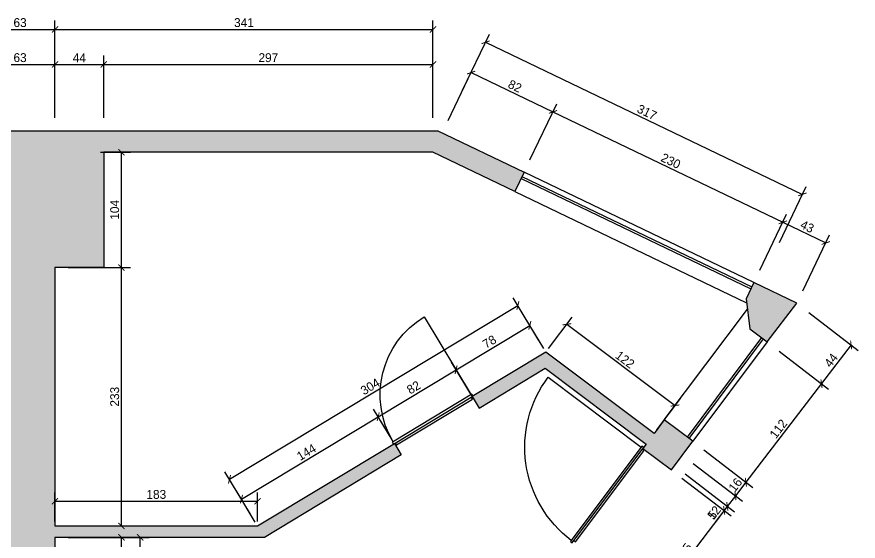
# Model space of a CAD drawing. Header units: centimetres. Extents: x -136 to 1817, y -1110 to 118.
# Drawn here: x 1058 to 1817, y -355 to 118 of the extents above; entities that cross this region are included whole.
import ezdxf

# ---------------------------------------------------------------- set-up
doc = ezdxf.new("R2010")
doc.units = ezdxf.units.CM
for name, color, linetype, true_color in [('dimensions', 7, 'Continuous', 0x000000), ('Fenster', 7, 'Continuous', 0x000000), ('Türen$Blätter', 7, 'Continuous', 0x000000), ('Türen$Öffnung', 7, 'Continuous', 0x000000), ('WändeAufsicht', 7, 'Continuous', 0x000000), ('WändeSchnitt', 7, 'Continuous', 0x000000)]:
    doc.layers.add(name, color=color, linetype=linetype, true_color=true_color)
doc.styles.add('Bahnschrift Regular', font='bahnschrift.ttf')
doc.dimstyles.new('Default', dxfattribs={"dimscale": 8, "dimtxt": 1, "dimasz": 0.7, "dimexe": 1, "dimexo": 0.5, "dimgap": 0.25, "dimtad": 1, "dimtoh": 1, "dimdec": 0, "dimzin": 1, "dimdsep": 46, "dimtxsty": 'Bahnschrift Regular', "dimblk": 'ARCHTICK', "dimcen": 0.5, "dimdle": 2.77556e-17, "dimazin": 1, "dimtfac": 1, "dimtdec": 4, "dimtix": 1, "dimtofl": 0, "dimtmove": 1, "dimatfit": 3, "dimfxl": 6, "dimfxlon": 1, "dimtolj": 1, "dimtzin": 1, "dimarcsym": 0})

# ---------------------------------------------------------------- blocks, each defined once
blk = doc.blocks.new('_ArchTick')
at = {"color": 0, "linetype": 'ByBlock', "const_width": 0.15}
blk.add_lwpolyline([(-0.5, -0.5), (0.5, 0.5)], dxfattribs=at)
blk = doc.blocks.new('*D4')
at = {"layer": 'Defpoints', "color": 0}
for p in [(1128.99, -4.25), (1151.98, -4.25), (1084.99, -108.25)]:
    blk.add_point(p, dxfattribs=at)
at = {"layer": 'dimensions', "color": 0, "lineweight": -2}
for p, q in [((1132.99, -4.25), (1159.98, -4.25)), ((1151.98, -108.25), (1151.98, -4.25)), ((1103.98, -108.25), (1159.98, -108.25))]:
    blk.add_line(p, q, dxfattribs=at)
at = {"layer": 'dimensions', "color": 0, "lineweight": -2, "xscale": 5.600000000000001, "yscale": 5.600000000000001, "zscale": 5.600000000000001}
for p, rotation in [((1151.98, -4.25), 90), ((1151.98, -108.25), 270)]:
    blk.add_blockref('_ArchTick', p, dxfattribs=dict(at, rotation=rotation))
at = {"layer": 'dimensions', "color": 0, "insert": (1145.89, -56.25), "char_height": 8, "attachment_point": 5, "rotation": 90, "style": 'Bahnschrift Regular'}
blk.add_mtext('\\A1;104', dxfattribs=at)
blk = doc.blocks.new('*D5')
at = {"layer": 'Defpoints', "color": 0}
for p in [(1084.99, -108.25), (1151.98, -108.25), (1084.99, -341.25)]:
    blk.add_point(p, dxfattribs=at)
at = {"layer": 'dimensions', "color": 0, "lineweight": -2}
for p, q in [((1103.98, -108.25), (1159.98, -108.25)), ((1151.98, -341.25), (1151.98, -108.25)), ((1103.98, -341.25), (1159.98, -341.25))]:
    blk.add_line(p, q, dxfattribs=at)
at = {"layer": 'dimensions', "color": 0, "lineweight": -2, "xscale": 5.600000000000001, "yscale": 5.600000000000001, "zscale": 5.600000000000001}
for p, rotation in [((1151.98, -108.25), 90), ((1151.98, -341.25), 270)]:
    blk.add_blockref('_ArchTick', p, dxfattribs=dict(at, rotation=rotation))
at = {"layer": 'dimensions', "color": 0, "insert": (1145.89, -224.75), "char_height": 8, "attachment_point": 5, "rotation": 90, "style": 'Bahnschrift Regular'}
blk.add_mtext('\\A1;233', dxfattribs=at)
blk = doc.blocks.new('*D15')
at = {"layer": 'Defpoints', "color": 0}
for p in [(1534.98, -184.58), (1651.49, -232.69), (1632.64, -257.83)]:
    blk.add_point(p, dxfattribs=at)
at = {"layer": 'dimensions', "color": 0, "lineweight": -2}
for p, q in [((1537.38, -181.38), (1558.63, -153.04)), ((1553.83, -159.44), (1651.49, -232.69)), ((1635.04, -254.63), (1656.29, -226.29))]:
    blk.add_line(p, q, dxfattribs=at)
at = {"layer": 'dimensions', "color": 0, "lineweight": -2, "xscale": 5.600000000000001, "yscale": 5.600000000000001, "zscale": 5.600000000000001}
for p, rotation in [((1553.83, -159.44), 143.1301023540689), ((1651.49, -232.69), 323.1301023540689)]:
    blk.add_blockref('_ArchTick', p, dxfattribs=dict(at, rotation=rotation))
at = {"layer": 'dimensions', "color": 0, "insert": (1606.29, -191.23), "char_height": 8, "attachment_point": 5, "rotation": 323.1301, "style": 'Bahnschrift Regular'}
blk.add_mtext('\\A1;122', dxfattribs=at)
blk = doc.blocks.new('*D16')
at = {"layer": 'Defpoints', "color": 0}
for p in [(1383.6, -242.76), (1398.17, -266.96), (1274.81, -341.25)]:
    blk.add_point(p, dxfattribs=at)
at = {"layer": 'dimensions', "color": 0, "lineweight": -2}
for p, q in [((1260.24, -317.05), (1383.6, -242.76)), ((1396.1, -263.54), (1379.47, -235.91)), ((1272.75, -337.82), (1256.11, -310.2))]:
    blk.add_line(p, q, dxfattribs=at)
at = {"layer": 'dimensions', "color": 0, "lineweight": -2, "xscale": 5.600000000000001, "yscale": 5.600000000000001, "zscale": 5.600000000000001}
for p, rotation in [((1383.6, -242.76), 31.05649556189252), ((1260.24, -317.05), 211.0564955618925)]:
    blk.add_blockref('_ArchTick', p, dxfattribs=dict(at, rotation=rotation))
at = {"layer": 'dimensions', "color": 0, "insert": (1318.82, -274.76), "char_height": 8, "attachment_point": 5, "rotation": 31.0565, "style": 'Bahnschrift Regular'}
blk.add_mtext('\\A1;144', dxfattribs=at)
blk = doc.blocks.new('*D17')
at = {"layer": 'Defpoints', "color": 0}
for p in [(1453.84, -200.46), (1471.51, -229.8), (1398.17, -266.96)]:
    blk.add_point(p, dxfattribs=at)
at = {"layer": 'dimensions', "color": 0, "lineweight": -2}
for p, q in [((1469.45, -226.37), (1449.72, -193.61)), ((1383.6, -242.76), (1453.84, -200.46)), ((1396.1, -263.54), (1379.47, -235.91))]:
    blk.add_line(p, q, dxfattribs=at)
at = {"layer": 'dimensions', "color": 0, "lineweight": -2, "xscale": 5.600000000000001, "yscale": 5.600000000000001, "zscale": 5.600000000000001}
for p, rotation in [((1453.84, -200.46), 31.05649556189254), ((1383.6, -242.76), 211.0564955618925)]:
    blk.add_blockref('_ArchTick', p, dxfattribs=dict(at, rotation=rotation))
at = {"layer": 'dimensions', "color": 0, "insert": (1415.58, -216.4), "char_height": 8, "attachment_point": 5, "rotation": 31.0565, "style": 'Bahnschrift Regular'}
blk.add_mtext('\\A1;82', dxfattribs=at)
blk = doc.blocks.new('*D18')
at = {"layer": 'Defpoints', "color": 0}
for p in [(1520.4, -160.38), (1534.98, -184.58), (1471.51, -229.8)]:
    blk.add_point(p, dxfattribs=at)
at = {"layer": 'dimensions', "color": 0, "lineweight": -2}
for p, q in [((1532.91, -181.15), (1516.28, -153.53)), ((1453.84, -200.46), (1520.4, -160.38)), ((1469.45, -226.37), (1449.72, -193.61))]:
    blk.add_line(p, q, dxfattribs=at)
at = {"layer": 'dimensions', "color": 0, "lineweight": -2, "xscale": 5.600000000000001, "yscale": 5.600000000000001, "zscale": 5.600000000000001}
for p, rotation in [((1520.4, -160.38), 31.05649556189253), ((1453.84, -200.46), 211.0564955618925)]:
    blk.add_blockref('_ArchTick', p, dxfattribs=dict(at, rotation=rotation))
at = {"layer": 'dimensions', "color": 0, "insert": (1483.98, -175.21), "char_height": 8, "attachment_point": 5, "rotation": 31.0565, "style": 'Bahnschrift Regular'}
blk.add_mtext('\\A1;78', dxfattribs=at)
blk = doc.blocks.new('*D19')
at = {"layer": 'Defpoints', "color": 0}
for p in [(1509.62, -142.48), (1534.98, -184.58), (1274.81, -341.25)]:
    blk.add_point(p, dxfattribs=at)
at = {"layer": 'dimensions', "color": 0, "lineweight": -2}
for p, q in [((1528.61, -174), (1505.49, -135.62)), ((1249.46, -299.15), (1509.62, -142.48)), ((1268.44, -330.67), (1245.33, -292.3))]:
    blk.add_line(p, q, dxfattribs=at)
at = {"layer": 'dimensions', "color": 0, "lineweight": -2, "xscale": 5.600000000000001, "yscale": 5.600000000000001, "zscale": 5.600000000000001}
for p, rotation in [((1509.62, -142.48), 31.05649556194292), ((1249.46, -299.15), 211.0564955619429)]:
    blk.add_blockref('_ArchTick', p, dxfattribs=dict(at, rotation=rotation))
at = {"layer": 'dimensions', "color": 0, "insert": (1376.4, -215.59), "char_height": 8, "attachment_point": 5, "rotation": 31.0565, "style": 'Bahnschrift Regular'}
blk.add_mtext('\\A1;304', dxfattribs=at)
blk = doc.blocks.new('*D35')
at = {"layer": 'Defpoints', "color": 0}
for p in [(1095.02, -351.53), (1168.85, -351.53), (1095.02, -762.53)]:
    blk.add_point(p, dxfattribs=at)
at = {"layer": 'dimensions', "color": 0, "lineweight": -2}
for p, q in [((1120.85, -351.53), (1176.85, -351.53)), ((1168.85, -762.53), (1168.85, -351.53)), ((1120.85, -762.53), (1176.85, -762.53))]:
    blk.add_line(p, q, dxfattribs=at)
at = {"layer": 'dimensions', "color": 0, "lineweight": -2, "xscale": 5.600000000000001, "yscale": 5.600000000000001, "zscale": 5.600000000000001}
for p, rotation in [((1168.85, -351.53), 90), ((1168.85, -762.53), 270)]:
    blk.add_blockref('_ArchTick', p, dxfattribs=dict(at, rotation=rotation))
at = {"layer": 'dimensions', "color": 0, "insert": (1162.84, -557.03), "char_height": 8, "attachment_point": 5, "rotation": 90, "style": 'Bahnschrift Regular'}
blk.add_mtext('\\A1;411', dxfattribs=at)
blk = doc.blocks.new('*D43')
at = {"layer": 'Defpoints', "color": 0}
for p in [(1092, -351.53), (1151.98, -351.53), (1130, -485.53)]:
    blk.add_point(p, dxfattribs=at)
at = {"layer": 'dimensions', "color": 0, "lineweight": -2}
for p, q in [((1103.98, -351.53), (1159.98, -351.53)), ((1151.98, -485.53), (1151.98, -351.53)), ((1134, -485.53), (1159.98, -485.53))]:
    blk.add_line(p, q, dxfattribs=at)
at = {"layer": 'dimensions', "color": 0, "lineweight": -2, "xscale": 5.600000000000001, "yscale": 5.600000000000001, "zscale": 5.600000000000001}
for p, rotation in [((1151.98, -351.53), 90), ((1151.98, -485.53), 270)]:
    blk.add_blockref('_ArchTick', p, dxfattribs=dict(at, rotation=rotation))
at = {"layer": 'dimensions', "color": 0, "insert": (1145.89, -418.53), "char_height": 8, "attachment_point": 5, "rotation": 90, "style": 'Bahnschrift Regular'}
blk.add_mtext('\\A1;134', dxfattribs=at)
blk = doc.blocks.new('*D48')
at = {"layer": 'Defpoints', "color": 0}
for p in [(1274.81, -318.94), (1092, -341.25), (1274.81, -341.25)]:
    blk.add_point(p, dxfattribs=at)
at = {"layer": 'dimensions', "color": 0, "lineweight": -2}
for p, q in [((1092, -337.25), (1092, -310.94)), ((1274.81, -337.25), (1274.81, -310.94)), ((1092, -318.94), (1274.81, -318.94))]:
    blk.add_line(p, q, dxfattribs=at)
at = {"layer": 'dimensions', "color": 0, "lineweight": -2, "xscale": 5.600000000000001, "yscale": 5.600000000000001, "zscale": 5.600000000000001, "rotation": 180}
blk.add_blockref('_ArchTick', (1092, -318.94), dxfattribs=at)
at = {"layer": 'dimensions', "color": 0, "lineweight": -2, "xscale": 5.600000000000001, "yscale": 5.600000000000001, "zscale": 5.600000000000001}
blk.add_blockref('_ArchTick', (1274.81, -318.94), dxfattribs=at)
at = {"layer": 'dimensions', "color": 0, "insert": (1183.4, -312.86), "char_height": 8, "attachment_point": 5, "style": 'Bahnschrift Regular'}
blk.add_mtext('\\A1;183', dxfattribs=at)
blk = doc.blocks.new('*D49')
at = {"layer": 'Defpoints', "color": 0}
for p in [(1433, -4.25), (1766.33, -42.31), (1718.77, -141.41)]:
    blk.add_point(p, dxfattribs=at)
at = {"layer": 'dimensions', "color": 0, "lineweight": -2}
for p, q in [((1459.79, 51.58), (1484.03, 102.06)), ((1480.56, 94.85), (1766.33, -42.31)), ((1745.56, -85.58), (1769.79, -35.09))]:
    blk.add_line(p, q, dxfattribs=at)
at = {"layer": 'dimensions', "color": 0, "lineweight": -2, "xscale": 5.600000000000001, "yscale": 5.600000000000001, "zscale": 5.600000000000001}
for p, rotation in [((1480.56, 94.85), 154.3608115996702), ((1766.33, -42.31), 334.3608115996702)]:
    blk.add_blockref('_ArchTick', p, dxfattribs=dict(at, rotation=rotation))
at = {"layer": 'dimensions', "color": 0, "insert": (1626.08, 31.75), "char_height": 8, "attachment_point": 5, "rotation": 334.36081, "style": 'Bahnschrift Regular'}
blk.add_mtext('\\A1;317', dxfattribs=at)
blk = doc.blocks.new('*D50')
at = {"layer": 'Defpoints', "color": 0}
for p in [(1433, 106.41), (1433, -4.25), (1092, -108.25)]:
    blk.add_point(p, dxfattribs=at)
at = {"layer": 'dimensions', "color": 0, "lineweight": -2}
for p, q in [((1092, 58.41), (1092, 114.41)), ((1433, 58.41), (1433, 114.41)), ((1092, 106.41), (1433, 106.41))]:
    blk.add_line(p, q, dxfattribs=at)
at = {"layer": 'dimensions', "color": 0, "lineweight": -2, "xscale": 5.600000000000001, "yscale": 5.600000000000001, "zscale": 5.600000000000001, "rotation": 180}
blk.add_blockref('_ArchTick', (1092, 106.41), dxfattribs=at)
at = {"layer": 'dimensions', "color": 0, "lineweight": -2, "xscale": 5.600000000000001, "yscale": 5.600000000000001, "zscale": 5.600000000000001}
blk.add_blockref('_ArchTick', (1433, 106.41), dxfattribs=at)
at = {"layer": 'dimensions', "color": 0, "insert": (1262.5, 112.49), "char_height": 8, "attachment_point": 5, "style": 'Bahnschrift Regular'}
blk.add_mtext('\\A1;341', dxfattribs=at)
blk = doc.blocks.new('*D51')
at = {"layer": 'Defpoints', "color": 0}
for p in [(1092, 106.41), (1029, -39.5), (1092, -108.25)]:
    blk.add_point(p, dxfattribs=at)
at = {"layer": 'dimensions', "color": 0, "lineweight": -2}
for p, q in [((1029, 58.41), (1029, 114.41)), ((1092, 58.41), (1092, 114.41)), ((1029, 106.41), (1092, 106.41))]:
    blk.add_line(p, q, dxfattribs=at)
at = {"layer": 'dimensions', "color": 0, "lineweight": -2, "xscale": 5.600000000000001, "yscale": 5.600000000000001, "zscale": 5.600000000000001, "rotation": 180}
blk.add_blockref('_ArchTick', (1029, 106.41), dxfattribs=at)
at = {"layer": 'dimensions', "color": 0, "lineweight": -2, "xscale": 5.600000000000001, "yscale": 5.600000000000001, "zscale": 5.600000000000001}
blk.add_blockref('_ArchTick', (1092, 106.41), dxfattribs=at)
at = {"layer": 'dimensions', "color": 0, "insert": (1060.5, 112.49), "char_height": 8, "attachment_point": 5, "style": 'Bahnschrift Regular'}
blk.add_mtext('\\A1;63', dxfattribs=at)
blk = doc.blocks.new('*D73')
at = {"layer": 'Defpoints', "color": 0}
for p in [(1625.44, -267.43), (1648.09, -290.67), (1695.77, -327.26)]:
    blk.add_point(p, dxfattribs=at)
at = {"layer": 'dimensions', "color": 0, "lineweight": -2}
for p, q in [((1660.52, -294.36), (1704.94, -328.46)), ((1657.69, -298.04), (1702.11, -332.14)), ((1698.59, -323.58), (1695.77, -327.26)), ((1695.77, -327.26), (1687.19, -338.43))]:
    blk.add_line(p, q, dxfattribs=at)
at = {"layer": 'dimensions', "color": 0, "lineweight": -2, "xscale": 5.600000000000001, "yscale": 5.600000000000001, "zscale": 5.600000000000001}
for p, rotation in [((1695.77, -327.26), 232.4875626721431), ((1698.59, -323.58), 52.48756267214312)]:
    blk.add_blockref('_ArchTick', p, dxfattribs=dict(at, rotation=rotation))
at = {"layer": 'dimensions', "color": 0, "insert": (1684.98, -331.39), "char_height": 8, "attachment_point": 5, "rotation": 52.48756, "style": 'Bahnschrift Regular'}
blk.add_mtext('\\A1;5', dxfattribs=at)
blk = doc.blocks.new('*D77')
at = {"layer": 'Defpoints', "color": 0}
for p in [(1648.09, -290.67), (1580.44, -371.18), (1631.8, -410.6)]:
    blk.add_point(p, dxfattribs=at)
at = {"layer": 'dimensions', "color": 0, "lineweight": -2}
for p, q in [((1657.69, -298.04), (1702.11, -332.14)), ((1695.77, -327.26), (1631.8, -410.6)), ((1593.72, -381.37), (1638.14, -415.47))]:
    blk.add_line(p, q, dxfattribs=at)
at = {"layer": 'dimensions', "color": 0, "lineweight": -2, "xscale": 5.600000000000001, "yscale": 5.600000000000001, "zscale": 5.600000000000001}
for p, rotation in [((1695.77, -327.26), 52.48756267214409), ((1631.8, -410.6), 232.4875626721441)]:
    blk.add_blockref('_ArchTick', p, dxfattribs=dict(at, rotation=rotation))
at = {"layer": 'dimensions', "color": 0, "insert": (1658.95, -365.22), "char_height": 8, "attachment_point": 5, "rotation": 52.48756, "style": 'Bahnschrift Regular'}
blk.add_mtext('\\A1;105', dxfattribs=at)
blk = doc.blocks.new('*D78')
at = {"layer": 'Defpoints', "color": 0}
for p in [(1632.64, -257.83), (1625.44, -267.43), (1698.59, -323.58)]:
    blk.add_point(p, dxfattribs=at)
at = {"layer": 'dimensions', "color": 0, "lineweight": -2}
for p, q in [((1667.83, -284.84), (1712.25, -318.94)), ((1660.52, -294.36), (1704.94, -328.46)), ((1705.9, -314.07), (1698.59, -323.58)), ((1698.59, -323.58), (1687.59, -337.92))]:
    blk.add_line(p, q, dxfattribs=at)
at = {"layer": 'dimensions', "color": 0, "lineweight": -2, "xscale": 5.600000000000001, "yscale": 5.600000000000001, "zscale": 5.600000000000001}
for p, rotation in [((1705.9, -314.07), 52.48756267214402), ((1698.59, -323.58), 232.4875626721441)]:
    blk.add_blockref('_ArchTick', p, dxfattribs=dict(at, rotation=rotation))
at = {"layer": 'dimensions', "color": 0, "insert": (1686.6, -329.29), "char_height": 8, "attachment_point": 5, "rotation": 52.48756, "style": 'Bahnschrift Regular'}
blk.add_mtext('\\A1;12', dxfattribs=at)
blk = doc.blocks.new('*D79')
at = {"layer": 'Defpoints', "color": 0}
for p in [(1632.64, -257.83), (1667.38, -264.95), (1705.9, -314.07)]:
    blk.add_point(p, dxfattribs=at)
at = {"layer": 'dimensions', "color": 0, "lineweight": -2}
for p, q in [((1677.27, -272.54), (1721.69, -306.64)), ((1667.83, -284.84), (1712.25, -318.94)), ((1715.34, -301.77), (1705.9, -314.07))]:
    blk.add_line(p, q, dxfattribs=at)
at = {"layer": 'dimensions', "color": 0, "lineweight": -2, "xscale": 5.600000000000001, "yscale": 5.600000000000001, "zscale": 5.600000000000001}
for p, rotation in [((1715.34, -301.77), 52.48756267214427), ((1705.9, -314.07), 232.4875626721442)]:
    blk.add_blockref('_ArchTick', p, dxfattribs=dict(at, rotation=rotation))
at = {"layer": 'dimensions', "color": 0, "insert": (1705.83, -304.24), "char_height": 8, "attachment_point": 5, "rotation": 52.48756, "style": 'Bahnschrift Regular'}
blk.add_mtext('\\A1;16', dxfattribs=at)
blk = doc.blocks.new('*D80')
at = {"layer": 'Defpoints', "color": 0}
for p in [(1734.58, -175.35), (1667.38, -264.95), (1715.34, -301.77)]:
    blk.add_point(p, dxfattribs=at)
at = {"layer": 'dimensions', "color": 0, "lineweight": -2}
for p, q in [((1745.47, -183.7), (1789.89, -217.8)), ((1783.54, -212.93), (1715.34, -301.77)), ((1677.27, -272.54), (1721.69, -306.64))]:
    blk.add_line(p, q, dxfattribs=at)
at = {"layer": 'dimensions', "color": 0, "lineweight": -2, "xscale": 5.600000000000001, "yscale": 5.600000000000001, "zscale": 5.600000000000001}
for p, rotation in [((1783.54, -212.93), 52.48756267214412), ((1715.34, -301.77), 232.4875626721441)]:
    blk.add_blockref('_ArchTick', p, dxfattribs=dict(at, rotation=rotation))
at = {"layer": 'dimensions', "color": 0, "insert": (1744.65, -253.67), "char_height": 8, "attachment_point": 5, "rotation": 52.48756, "style": 'Bahnschrift Regular'}
blk.add_mtext('\\A1;112', dxfattribs=at)
blk = doc.blocks.new('*D81')
at = {"layer": 'Defpoints', "color": 0}
for p in [(1761.34, -140.49), (1734.58, -175.35), (1783.54, -212.93)]:
    blk.add_point(p, dxfattribs=at)
at = {"layer": 'dimensions', "color": 0, "lineweight": -2}
for p, q in [((1772.23, -148.84), (1816.65, -182.94)), ((1810.3, -178.07), (1783.54, -212.93)), ((1745.47, -183.7), (1789.89, -217.8))]:
    blk.add_line(p, q, dxfattribs=at)
at = {"layer": 'dimensions', "color": 0, "lineweight": -2, "xscale": 5.600000000000001, "yscale": 5.600000000000001, "zscale": 5.600000000000001}
for p, rotation in [((1810.3, -178.07), 52.48756267214402), ((1783.54, -212.93), 232.4875626721441)]:
    blk.add_blockref('_ArchTick', p, dxfattribs=dict(at, rotation=rotation))
at = {"layer": 'dimensions', "color": 0, "insert": (1792.16, -191.85), "char_height": 8, "attachment_point": 5, "rotation": 52.48756, "style": 'Bahnschrift Regular'}
blk.add_mtext('\\A1;44', dxfattribs=at)
blk = doc.blocks.new('*D82')
at = {"layer": 'Defpoints', "color": 0}
for p in [(1787.44, -86.11), (1722.53, -121.86), (1761.34, -140.49)]:
    blk.add_point(p, dxfattribs=at)
at = {"layer": 'dimensions', "color": 0, "lineweight": -2}
for p, q in [((1727.86, -110.75), (1752.09, -60.27)), ((1748.63, -67.48), (1787.44, -86.11)), ((1766.67, -129.38), (1790.9, -78.9))]:
    blk.add_line(p, q, dxfattribs=at)
at = {"layer": 'dimensions', "color": 0, "lineweight": -2, "xscale": 5.600000000000001, "yscale": 5.600000000000001, "zscale": 5.600000000000001}
for p, rotation in [((1748.63, -67.48), 154.3608115996703), ((1787.44, -86.11), 334.3608115996702)]:
    blk.add_blockref('_ArchTick', p, dxfattribs=dict(at, rotation=rotation))
at = {"layer": 'dimensions', "color": 0, "insert": (1770.67, -71.31), "char_height": 8, "attachment_point": 5, "rotation": 334.36081, "style": 'Bahnschrift Regular'}
blk.add_mtext('\\A1;43', dxfattribs=at)
blk = doc.blocks.new('*D83')
at = {"layer": 'Defpoints', "color": 0}
for p in [(1506.84, -39.69), (1748.63, -67.48), (1722.53, -121.86)]:
    blk.add_point(p, dxfattribs=at)
at = {"layer": 'dimensions', "color": 0, "lineweight": -2}
for p, q in [((1520.5, -11.23), (1544.73, 39.25)), ((1541.27, 32.04), (1748.63, -67.48)), ((1727.86, -110.75), (1752.09, -60.27))]:
    blk.add_line(p, q, dxfattribs=at)
at = {"layer": 'dimensions', "color": 0, "lineweight": -2, "xscale": 5.600000000000001, "yscale": 5.600000000000001, "zscale": 5.600000000000001}
for p, rotation in [((1541.27, 32.04), 154.3608115996702), ((1748.63, -67.48), 334.3608115996702)]:
    blk.add_blockref('_ArchTick', p, dxfattribs=dict(at, rotation=rotation))
at = {"layer": 'dimensions', "color": 0, "insert": (1647.58, -12.23), "char_height": 8, "attachment_point": 5, "rotation": 334.36081, "style": 'Bahnschrift Regular'}
blk.add_mtext('\\A1;230', dxfattribs=at)
blk = doc.blocks.new('*D84')
at = {"layer": 'Defpoints', "color": 0}
for p in [(1541.27, 32.04), (1433, -4.25), (1506.84, -39.69)]:
    blk.add_point(p, dxfattribs=at)
at = {"layer": 'dimensions', "color": 0, "lineweight": -2}
for p, q in [((1446.66, 24.21), (1470.89, 74.7)), ((1467.43, 67.48), (1541.27, 32.04)), ((1520.5, -11.23), (1544.73, 39.25))]:
    blk.add_line(p, q, dxfattribs=at)
at = {"layer": 'dimensions', "color": 0, "lineweight": -2, "xscale": 5.600000000000001, "yscale": 5.600000000000001, "zscale": 5.600000000000001}
for p, rotation in [((1467.43, 67.48), 154.3608115996703), ((1541.27, 32.04), 334.3608115996702)]:
    blk.add_blockref('_ArchTick', p, dxfattribs=dict(at, rotation=rotation))
at = {"layer": 'dimensions', "color": 0, "insert": (1506.98, 55.25), "char_height": 8, "attachment_point": 5, "rotation": 334.36081, "style": 'Bahnschrift Regular'}
blk.add_mtext('\\A1;82', dxfattribs=at)
blk = doc.blocks.new('*D85')
at = {"layer": 'Defpoints', "color": 0}
for p in [(1433, 74.84), (1433, -4.25), (1136, -108.25)]:
    blk.add_point(p, dxfattribs=at)
at = {"layer": 'dimensions', "color": 0, "lineweight": -2}
for p, q in [((1136, 26.84), (1136, 82.84)), ((1433, 26.84), (1433, 82.84)), ((1136, 74.84), (1433, 74.84))]:
    blk.add_line(p, q, dxfattribs=at)
at = {"layer": 'dimensions', "color": 0, "lineweight": -2, "xscale": 5.600000000000001, "yscale": 5.600000000000001, "zscale": 5.600000000000001, "rotation": 180}
blk.add_blockref('_ArchTick', (1136, 74.84), dxfattribs=at)
at = {"layer": 'dimensions', "color": 0, "lineweight": -2, "xscale": 5.600000000000001, "yscale": 5.600000000000001, "zscale": 5.600000000000001}
blk.add_blockref('_ArchTick', (1433, 74.84), dxfattribs=at)
at = {"layer": 'dimensions', "color": 0, "insert": (1284.5, 80.88), "char_height": 8, "attachment_point": 5, "style": 'Bahnschrift Regular'}
blk.add_mtext('\\A1;297', dxfattribs=at)
blk = doc.blocks.new('*D86')
at = {"layer": 'Defpoints', "color": 0}
for p in [(1136, 74.84), (1092, -108.25), (1136, -108.25)]:
    blk.add_point(p, dxfattribs=at)
at = {"layer": 'dimensions', "color": 0, "lineweight": -2}
for p, q in [((1092, 26.84), (1092, 82.84)), ((1136, 26.84), (1136, 82.84)), ((1092, 74.84), (1136, 74.84))]:
    blk.add_line(p, q, dxfattribs=at)
at = {"layer": 'dimensions', "color": 0, "lineweight": -2, "xscale": 5.600000000000001, "yscale": 5.600000000000001, "zscale": 5.600000000000001, "rotation": 180}
blk.add_blockref('_ArchTick', (1092, 74.84), dxfattribs=at)
at = {"layer": 'dimensions', "color": 0, "lineweight": -2, "xscale": 5.600000000000001, "yscale": 5.600000000000001, "zscale": 5.600000000000001}
blk.add_blockref('_ArchTick', (1136, 74.84), dxfattribs=at)
at = {"layer": 'dimensions', "color": 0, "insert": (1114, 80.84), "char_height": 8, "attachment_point": 5, "style": 'Bahnschrift Regular'}
blk.add_mtext('\\A1;44', dxfattribs=at)
blk = doc.blocks.new('*D87')
at = {"layer": 'Defpoints', "color": 0}
for p in [(1092, 74.84), (1029, -39.5), (1092, -108.25)]:
    blk.add_point(p, dxfattribs=at)
at = {"layer": 'dimensions', "color": 0, "lineweight": -2}
for p, q in [((1029, 26.84), (1029, 82.84)), ((1092, 26.84), (1092, 82.84)), ((1029, 74.84), (1092, 74.84))]:
    blk.add_line(p, q, dxfattribs=at)
at = {"layer": 'dimensions', "color": 0, "lineweight": -2, "xscale": 5.600000000000001, "yscale": 5.600000000000001, "zscale": 5.600000000000001, "rotation": 180}
blk.add_blockref('_ArchTick', (1029, 74.84), dxfattribs=at)
at = {"layer": 'dimensions', "color": 0, "lineweight": -2, "xscale": 5.600000000000001, "yscale": 5.600000000000001, "zscale": 5.600000000000001}
blk.add_blockref('_ArchTick', (1092, 74.84), dxfattribs=at)
at = {"layer": 'dimensions', "color": 0, "insert": (1060.5, 80.92), "char_height": 8, "attachment_point": 5, "style": 'Bahnschrift Regular'}
blk.add_mtext('\\A1;63', dxfattribs=at)

msp = doc.modelspace()

# ---------------------------------------------------------------- hatches: boundary and pattern name
at = {"layer": 'WändeSchnitt'}
for points in [[(870, -485.53), (1029, -485.53), (1029, -39.5), (1004, -39.5), (1004, 15), (1437.38, 15), (1515.17, -22.34), (1506.84, -39.69), (1433, -4.25), (1136, -4.25), (1136, -108.25), (1092, -108.25), (1092, -341.25), (1274.81, -341.25), (1398.17, -266.96), (1404.36, -277.24), (1281, -351.53), (1092, -351.53), (1092, -485.53), (1130, -485.53), (1130, -519.53), (1098, -519.53), (1098, -546.53), (1041, -546.53), (1041, -552.53), (1029, -552.53), (1029, -497.53), (870, -497.53)], [(1761.34, -140.49), (1722.53, -121.86), (1715.49, -136.51), (1718.84, -163.54), (1734.58, -175.35)], [(1648.09, -290.67), (1667.38, -264.95), (1641.73, -245.71), (1632.64, -257.83), (1534.98, -184.58), (1468.41, -224.66), (1474.6, -234.94), (1534.24, -199.03), (1625.44, -267.43), (1622.44, -271.43)]]:
    msp.add_hatch(color=256, dxfattribs=at).paths.add_polyline_path(points, flags=0)

# ---------------------------------------------------------------- linework, layer by layer
at = {"layer": 'Fenster'}
for points in [[(1512.47, -27.97), (1719.82, -127.49)], [(1513.33, -26.17), (1720.69, -125.69)], [(1729.42, -171.47), (1662.22, -261.07)], [(1731.02, -172.67), (1663.82, -262.27)]]:
    msp.add_lwpolyline(points, dxfattribs=at)
at = {"layer": 'Türen$Blätter'}
for points in [[(1398.96, -266.48), (1400, -268.2), (1468.65, -226.85), (1467.62, -225.14), (1469.22, -224.18), (1468.18, -222.46), (1397.93, -264.77), (1396.34, -265.73), (1397.37, -267.45)], [(1560.16, -354.47), (1561.76, -355.67), (1623.32, -273.58), (1621.72, -272.38), (1623.16, -270.47), (1621.56, -269.27), (1558.56, -353.27), (1557.13, -355.18), (1558.73, -356.38)]]:
    msp.add_lwpolyline(points, close=True, dxfattribs=at)
for points in [[(1398.96, -266.48), (1467.62, -225.14)], [(1560.16, -354.47), (1621.72, -272.38)]]:
    msp.add_lwpolyline(points, dxfattribs=at)
at = {"layer": 'Türen$Öffnung'}
for points in [[(1425.08, -152.7), (1467.38, -222.95)], [(1536.84, -207.23), (1620.84, -270.23)]]:
    msp.add_lwpolyline(points, dxfattribs=at)
at = {"layer": 'Türen$Öffnung', "extrusion": (0, 0, -1)}
for centre, radius, start, end in [((-1467.38, -222.95), 82, 328.9435, 58.9435), ((-1620.84, -270.23), 105, 306.8699, 36.8699)]:
    msp.add_arc(centre, radius, start, end, dxfattribs=at)
at = {"layer": 'WändeAufsicht'}
for points in [[(1722.53, -121.86), (1515.17, -22.34)], [(1506.84, -39.69), (1715.93, -140.05)], [(1641.73, -245.71), (1716.65, -145.82)], [(1734.58, -175.35), (1667.38, -264.95)]]:
    msp.add_lwpolyline(points, dxfattribs=at)
at = {"layer": 'WändeSchnitt'}
msp.add_lwpolyline([(1004, 15), (1437.38, 15), (1515.17, -22.34), (1506.84, -39.69), (1433, -4.25), (1136, -4.25), (1136, -108.25), (1092, -108.25), (1092, -341.25), (1274.81, -341.25), (1398.17, -266.96), (1404.36, -277.24), (1281, -351.53), (1092, -351.53), (1092, -485.53), (1130, -485.53), (1130, -519.53), (1098, -519.53), (1098, -546.53), (1041, -546.53)], dxfattribs=at)
for points in [[(1761.34, -140.49), (1722.53, -121.86), (1715.49, -136.51), (1718.84, -163.54), (1734.58, -175.35)], [(1648.09, -290.67), (1667.38, -264.95), (1641.73, -245.71), (1632.64, -257.83), (1534.98, -184.58), (1468.41, -224.66), (1474.6, -234.94), (1534.24, -199.03), (1625.44, -267.43), (1622.44, -271.43)]]:
    msp.add_lwpolyline(points, close=True, dxfattribs=at)

# ---------------------------------------------------------------- dimensions: what is measured, and where the dimension line sits
at = {"layer": 'dimensions'}
for base, p1, p2, override, picture, middle in [((1092, 106.41), (1029, -39.5), (1092, -108.25), {"dimscale": 8, "dimtxt": 1, "dimasz": 0.7, "dimexe": 1, "dimexo": 0.5, "dimgap": 0.25, "dimtad": 1, "dimtih": 0, "dimtoh": 0, "dimdec": 0, "dimzin": 1, "dimtxsty": 'Bahnschrift Regular', "dimblk": 'ArchTick', "dimsah": 0, "dimcen": 0.5, "dimdle": 2.77556e-17, "dimadec": 2, "dimazin": 1, "dimtix": 0, "dimtmove": 0, "dimfxl": 6, "dimfxlon": 1, "dimtzin": 1}, '*D51', (1060.5, 112.49)), ((1433, 106.41), (1092, -108.25), (1433, -4.25), {"dimscale": 8, "dimtxt": 1, "dimasz": 0.7, "dimexe": 1, "dimexo": 0.5, "dimgap": 0.25, "dimtad": 1, "dimtih": 0, "dimtoh": 0, "dimdec": 0, "dimzin": 1, "dimtxsty": 'Bahnschrift Regular', "dimblk": 'ArchTick', "dimsah": 0, "dimcen": 0.5, "dimdle": 2.77556e-17, "dimadec": 2, "dimazin": 1, "dimtix": 0, "dimtmove": 0, "dimfxl": 6, "dimfxlon": 1, "dimtzin": 1}, '*D50', (1262.5, 112.49)), ((1092, 74.84), (1029, -39.5), (1092, -108.25), {"dimscale": 8, "dimtxt": 1, "dimasz": 0.7, "dimexe": 1, "dimexo": 0.5, "dimgap": 0.25, "dimtad": 1, "dimtih": 0, "dimtoh": 0, "dimdec": 0, "dimzin": 1, "dimtxsty": 'Bahnschrift Regular', "dimblk": 'ArchTick', "dimsah": 0, "dimcen": 0.5, "dimdle": 2.77556e-17, "dimadec": 2, "dimazin": 1, "dimtix": 0, "dimtmove": 0, "dimfxl": 6, "dimfxlon": 1, "dimtzin": 1}, '*D87', (1060.5, 80.92)), ((1136, 74.84), (1092, -108.25), (1136, -108.25), {"dimscale": 8, "dimtxt": 1, "dimasz": 0.7, "dimexe": 1, "dimexo": 0.5, "dimgap": 0.25, "dimtad": 1, "dimtih": 0, "dimtoh": 0, "dimdec": 0, "dimzin": 1, "dimtxsty": 'Bahnschrift Regular', "dimblk": 'ArchTick', "dimsah": 0, "dimcen": 0.5, "dimdle": 2.77556e-17, "dimadec": 2, "dimazin": 1, "dimtix": 0, "dimtmove": 0, "dimfxl": 6, "dimfxlon": 1, "dimtzin": 1}, '*D86', (1114, 80.84)), ((1433, 74.84), (1136, -108.25), (1433, -4.25), {"dimscale": 8, "dimtxt": 1, "dimasz": 0.7, "dimexe": 1, "dimexo": 0.5, "dimgap": 0.25, "dimtad": 1, "dimtih": 0, "dimtoh": 0, "dimdec": 0, "dimzin": 1, "dimtxsty": 'Bahnschrift Regular', "dimblk": 'ArchTick', "dimsah": 0, "dimcen": 0.5, "dimdle": 2.77556e-17, "dimadec": 2, "dimazin": 1, "dimtix": 0, "dimtmove": 0, "dimfxl": 6, "dimfxlon": 1, "dimtzin": 1}, '*D85', (1284.5, 80.88)), ((1274.81, -318.94), (1092, -341.25), (1274.81, -341.25), {"dimscale": 8, "dimtxt": 1, "dimasz": 0.7, "dimexe": 1, "dimexo": 0.5, "dimgap": 0.25, "dimtad": 1, "dimtih": 0, "dimtoh": 0, "dimdec": 0, "dimzin": 1, "dimtxsty": 'Bahnschrift Regular', "dimblk": 'ArchTick', "dimsah": 0, "dimcen": 0.5, "dimdle": 2.77556e-17, "dimadec": 2, "dimazin": 1, "dimtix": 0, "dimtmove": 0, "dimfxl": 3, "dimfxlon": 1, "dimtzin": 1}, '*D48', (1183.4, -312.86))]:
    dim = msp.add_linear_dim(base=base, p1=p1, p2=p2, dimstyle='Default', override=override, dxfattribs=at)
    dim.commit()
    dim.dimension.update_dxf_attribs({"geometry": picture, "text_midpoint": middle})
for base, p1, p2, angle, override, picture, middle in [((1766.33, -42.31), (1433, -4.25), (1718.77, -141.41), 334.36081, {"dimscale": 8, "dimtxt": 1, "dimasz": 0.7, "dimexe": 1, "dimexo": 0.5, "dimgap": 0.25, "dimtad": 1, "dimtih": 0, "dimtoh": 0, "dimdec": 0, "dimzin": 1, "dimtxsty": 'Bahnschrift Regular', "dimblk": 'ArchTick', "dimsah": 0, "dimcen": 0.5, "dimdle": 2.77556e-17, "dimadec": 2, "dimazin": 1, "dimtix": 0, "dimtmove": 0, "dimfxl": 6, "dimfxlon": 1, "dimtzin": 1}, '*D49', (1626.08, 31.75)), ((1541.27, 32.04), (1433, -4.25), (1506.84, -39.69), 334.36081, {"dimscale": 8, "dimtxt": 1, "dimasz": 0.7, "dimexe": 1, "dimexo": 0.5, "dimgap": 0.25, "dimtad": 1, "dimtih": 0, "dimtoh": 0, "dimdec": 0, "dimzin": 1, "dimtxsty": 'Bahnschrift Regular', "dimblk": 'ArchTick', "dimsah": 0, "dimcen": 0.5, "dimdle": 2.77556e-17, "dimadec": 2, "dimazin": 1, "dimtix": 0, "dimtmove": 0, "dimfxl": 6, "dimfxlon": 1, "dimtzin": 1}, '*D84', (1506.98, 55.25)), ((1748.63, -67.48), (1506.84, -39.69), (1722.53, -121.86), 334.36081, {"dimscale": 8, "dimtxt": 1, "dimasz": 0.7, "dimexe": 1, "dimexo": 0.5, "dimgap": 0.25, "dimtad": 1, "dimtih": 0, "dimtoh": 0, "dimdec": 0, "dimzin": 1, "dimtxsty": 'Bahnschrift Regular', "dimblk": 'ArchTick', "dimsah": 0, "dimcen": 0.5, "dimdle": 2.77556e-17, "dimadec": 2, "dimazin": 1, "dimtix": 0, "dimtmove": 0, "dimfxl": 6, "dimfxlon": 1, "dimtzin": 1}, '*D83', (1647.58, -12.23)), ((1151.98, -4.25), (1084.99, -108.25), (1128.99, -4.25), 90, {"dimscale": 8, "dimtxt": 1, "dimasz": 0.7, "dimexe": 1, "dimexo": 0.5, "dimgap": 0.25, "dimtad": 1, "dimtih": 0, "dimtoh": 0, "dimdec": 0, "dimzin": 1, "dimtxsty": 'Bahnschrift Regular', "dimblk": 'ArchTick', "dimsah": 0, "dimcen": 0.5, "dimdle": 2.77556e-17, "dimadec": 2, "dimazin": 1, "dimtix": 0, "dimtmove": 0, "dimfxl": 6, "dimfxlon": 1, "dimtzin": 1}, '*D4', (1145.89, -56.25)), ((1787.44, -86.11), (1722.53, -121.86), (1761.34, -140.49), 334.36081, {"dimscale": 8, "dimtxt": 1, "dimasz": 0.7, "dimexe": 1, "dimexo": 0.5, "dimgap": 0.25, "dimtad": 1, "dimtih": 0, "dimtoh": 0, "dimdec": 0, "dimzin": 1, "dimtxsty": 'Bahnschrift Regular', "dimblk": 'ArchTick', "dimsah": 0, "dimcen": 0.5, "dimdle": 2.77556e-17, "dimadec": 2, "dimazin": 1, "dimtix": 0, "dimtmove": 0, "dimfxl": 6, "dimfxlon": 1, "dimtzin": 1}, '*D82', (1770.67, -71.31)), ((1151.98, -108.25), (1084.99, -341.25), (1084.99, -108.25), 90, {"dimscale": 8, "dimtxt": 1, "dimasz": 0.7, "dimexe": 1, "dimexo": 0.5, "dimgap": 0.25, "dimtad": 1, "dimtih": 0, "dimtoh": 0, "dimdec": 0, "dimzin": 1, "dimtxsty": 'Bahnschrift Regular', "dimblk": 'ArchTick', "dimsah": 0, "dimcen": 0.5, "dimdle": 2.77556e-17, "dimadec": 2, "dimazin": 1, "dimtix": 0, "dimtmove": 0, "dimfxl": 6, "dimfxlon": 1, "dimtzin": 1}, '*D5', (1145.89, -224.75)), ((1509.62, -142.48), (1274.81, -341.25), (1534.98, -184.58), 31.0565, {"dimscale": 8, "dimtxt": 1, "dimasz": 0.7, "dimexe": 1, "dimexo": 0.5, "dimgap": 0.25, "dimtad": 1, "dimtih": 0, "dimtoh": 0, "dimdec": 0, "dimzin": 1, "dimtxsty": 'Bahnschrift Regular', "dimblk": 'ArchTick', "dimsah": 0, "dimcen": 0.5, "dimdle": 2.77556e-17, "dimadec": 2, "dimazin": 1, "dimtix": 0, "dimtmove": 0, "dimfxl": 4.6, "dimfxlon": 1, "dimtzin": 1}, '*D19', (1376.4, -215.59)), ((1783.54, -212.93), (1761.34, -140.49), (1734.58, -175.35), 232.48756, {"dimscale": 8, "dimtxt": 1, "dimasz": 0.7, "dimexe": 1, "dimexo": 0.5, "dimgap": 0.25, "dimtad": 1, "dimtih": 0, "dimtoh": 0, "dimdec": 0, "dimzin": 1, "dimtxsty": 'Bahnschrift Regular', "dimblk": 'ArchTick', "dimsah": 0, "dimcen": 0.5, "dimdle": 2.77556e-17, "dimadec": 2, "dimazin": 1, "dimtix": 0, "dimtmove": 0, "dimfxl": 6, "dimfxlon": 1, "dimtzin": 1}, '*D81', (1792.16, -191.85)), ((1520.4, -160.38), (1471.51, -229.8), (1534.98, -184.58), 31.0565, {"dimscale": 8, "dimtxt": 1, "dimasz": 0.7, "dimexe": 1, "dimexo": 0.5, "dimgap": 0.25, "dimtad": 1, "dimtih": 0, "dimtoh": 0, "dimdec": 0, "dimzin": 1, "dimtxsty": 'Bahnschrift Regular', "dimblk": 'ArchTick', "dimsah": 0, "dimcen": 0.5, "dimdle": 2.77556e-17, "dimadec": 2, "dimazin": 1, "dimtix": 0, "dimtmove": 0, "dimfxl": 4.6, "dimfxlon": 1, "dimtzin": 1}, '*D18', (1483.98, -175.21)), ((1651.49, -232.69), (1534.98, -184.58), (1632.64, -257.83), 323.1301, {"dimscale": 8, "dimtxt": 1, "dimasz": 0.7, "dimexe": 1, "dimexo": 0.5, "dimgap": 0.25, "dimtad": 1, "dimtih": 0, "dimtoh": 0, "dimdec": 0, "dimzin": 1, "dimtxsty": 'Bahnschrift Regular', "dimblk": 'ArchTick', "dimsah": 0, "dimcen": 0.5, "dimdle": 2.77556e-17, "dimadec": 2, "dimazin": 1, "dimtix": 0, "dimtmove": 0, "dimfxl": 6, "dimfxlon": 1, "dimtzin": 1}, '*D15', (1606.29, -191.23)), ((1715.34, -301.77), (1734.58, -175.35), (1667.38, -264.95), 232.48756, {"dimscale": 8, "dimtxt": 1, "dimasz": 0.7, "dimexe": 1, "dimexo": 0.5, "dimgap": 0.25, "dimtad": 1, "dimtih": 0, "dimtoh": 0, "dimdec": 0, "dimzin": 1, "dimtxsty": 'Bahnschrift Regular', "dimblk": 'ArchTick', "dimsah": 0, "dimcen": 0.5, "dimdle": 2.77556e-17, "dimadec": 2, "dimazin": 1, "dimtix": 0, "dimtmove": 0, "dimfxl": 6, "dimfxlon": 1, "dimtzin": 1}, '*D80', (1744.65, -253.67)), ((1453.84, -200.46), (1398.17, -266.96), (1471.51, -229.8), 31.0565, {"dimscale": 8, "dimtxt": 1, "dimasz": 0.7, "dimexe": 1, "dimexo": 0.5, "dimgap": 0.25, "dimtad": 1, "dimtih": 0, "dimtoh": 0, "dimdec": 0, "dimzin": 1, "dimtxsty": 'Bahnschrift Regular', "dimblk": 'ArchTick', "dimsah": 0, "dimcen": 0.5, "dimdle": 2.77556e-17, "dimadec": 2, "dimazin": 1, "dimtix": 0, "dimtmove": 0, "dimfxl": 4.6, "dimfxlon": 1, "dimtzin": 1}, '*D17', (1415.58, -216.4)), ((1383.6, -242.76), (1274.81, -341.25), (1398.17, -266.96), 31.0565, {"dimscale": 8, "dimtxt": 1, "dimasz": 0.7, "dimexe": 1, "dimexo": 0.5, "dimgap": 0.25, "dimtad": 1, "dimtih": 0, "dimtoh": 0, "dimdec": 0, "dimzin": 1, "dimtxsty": 'Bahnschrift Regular', "dimblk": 'ArchTick', "dimsah": 0, "dimcen": 0.5, "dimdle": 2.77556e-17, "dimadec": 2, "dimazin": 1, "dimtix": 0, "dimtmove": 0, "dimfxl": 4.6, "dimfxlon": 1, "dimtzin": 1}, '*D16', (1318.82, -274.76)), ((1698.59, -323.58), (1632.64, -257.83), (1625.44, -267.43), 232.48756, {"dimscale": 8, "dimtxt": 1, "dimasz": 0.7, "dimexe": 1, "dimexo": 0.5, "dimgap": 0.25, "dimtad": 1, "dimtih": 0, "dimtoh": 0, "dimdec": 0, "dimzin": 1, "dimtxsty": 'Bahnschrift Regular', "dimblk": 'ArchTick', "dimsah": 0, "dimcen": 0.5, "dimdle": 2.77556e-17, "dimadec": 2, "dimazin": 1, "dimtix": 0, "dimtmove": 0, "dimfxl": 6, "dimfxlon": 1, "dimtzin": 1}, '*D78', (1686.6, -329.29)), ((1705.9, -314.07), (1667.38, -264.95), (1632.64, -257.83), 232.48756, {"dimscale": 8, "dimtxt": 1, "dimasz": 0.7, "dimexe": 1, "dimexo": 0.5, "dimgap": 0.25, "dimtad": 1, "dimtih": 0, "dimtoh": 0, "dimdec": 0, "dimzin": 1, "dimtxsty": 'Bahnschrift Regular', "dimblk": 'ArchTick', "dimsah": 0, "dimcen": 0.5, "dimdle": 2.77556e-17, "dimadec": 2, "dimazin": 1, "dimtix": 0, "dimtmove": 0, "dimfxl": 6, "dimfxlon": 1, "dimtzin": 1}, '*D79', (1705.83, -304.24)), ((1695.77, -327.26), (1625.44, -267.43), (1648.09, -290.67), 232.48756, {"dimscale": 8, "dimtxt": 1, "dimasz": 0.7, "dimexe": 1, "dimexo": 0.5, "dimgap": 0.25, "dimtad": 1, "dimtih": 0, "dimtoh": 0, "dimdec": 0, "dimzin": 1, "dimtxsty": 'Bahnschrift Regular', "dimblk": 'ArchTick', "dimsah": 0, "dimcen": 0.5, "dimdle": 2.77556e-17, "dimadec": 2, "dimazin": 1, "dimtix": 0, "dimtmove": 0, "dimfxl": 6, "dimfxlon": 1, "dimtzin": 1}, '*D73', (1684.98, -331.39)), ((1631.8, -410.6), (1648.09, -290.67), (1580.44, -371.18), 232.48756, {"dimscale": 8, "dimtxt": 1, "dimasz": 0.7, "dimexe": 1, "dimexo": 0.5, "dimgap": 0.25, "dimtad": 1, "dimtih": 0, "dimtoh": 0, "dimdec": 0, "dimzin": 1, "dimtxsty": 'Bahnschrift Regular', "dimblk": 'ArchTick', "dimsah": 0, "dimcen": 0.5, "dimdle": 2.77556e-17, "dimadec": 2, "dimazin": 1, "dimtix": 0, "dimtmove": 0, "dimfxl": 6, "dimfxlon": 1, "dimtzin": 1}, '*D77', (1658.95, -365.22)), ((1151.98, -351.53), (1130, -485.53), (1092, -351.53), 90, {"dimscale": 8, "dimtxt": 1, "dimasz": 0.7, "dimexe": 1, "dimexo": 0.5, "dimgap": 0.25, "dimtad": 1, "dimtih": 0, "dimtoh": 0, "dimdec": 0, "dimzin": 1, "dimtxsty": 'Bahnschrift Regular', "dimblk": 'ArchTick', "dimsah": 0, "dimcen": 0.5, "dimdle": 2.77556e-17, "dimadec": 2, "dimazin": 1, "dimtix": 0, "dimtmove": 0, "dimfxl": 6, "dimfxlon": 1, "dimtzin": 1}, '*D43', (1145.89, -418.53)), ((1168.85, -351.53), (1095.02, -762.53), (1095.02, -351.53), 90, {"dimscale": 8, "dimtxt": 1, "dimasz": 0.7, "dimexe": 1, "dimexo": 0.5, "dimgap": 0.25, "dimtad": 1, "dimtih": 0, "dimtoh": 0, "dimdec": 0, "dimzin": 1, "dimtxsty": 'Bahnschrift Regular', "dimblk": 'ArchTick', "dimsah": 0, "dimcen": 0.5, "dimdle": 2.77556e-17, "dimadec": 2, "dimazin": 1, "dimtix": 0, "dimtmove": 0, "dimfxl": 6, "dimfxlon": 1, "dimtzin": 1}, '*D35', (1162.84, -557.03))]:
    dim = msp.add_linear_dim(base=base, p1=p1, p2=p2, angle=angle, dimstyle='Default', override=override, dxfattribs=at)
    dim.commit()
    dim.dimension.update_dxf_attribs({"geometry": picture, "text_midpoint": middle})

doc.saveas('drawing.dxf')
